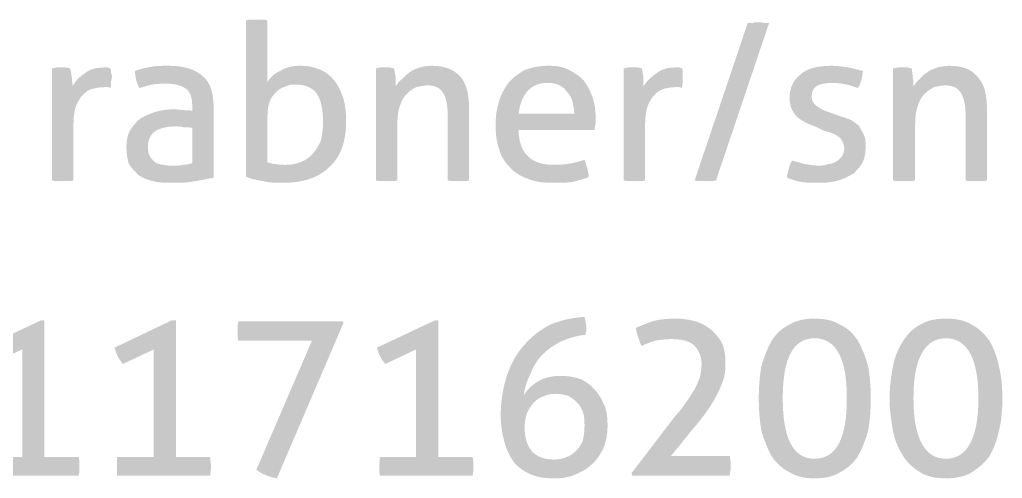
# Model space of a CAD drawing. Header units: millimetres. Extents: x 50 to 239, y 17 to 185.
# Drawn here: x 126.12 to 145.15, y 29.15 to 38.04 of the extents above; entities that cross this region are included whole.
import ezdxf

# ---------------------------------------------------------------- set-up
doc = ezdxf.new("R2010")
doc.units = ezdxf.units.MM
doc.header["$MEASUREMENT"] = 0
doc.layers.get('0').update_dxf_attribs({"linetype": 'CONTINUOUS'})

msp = doc.modelspace()

# ---------------------------------------------------------------- hatches: boundary and pattern name
at = {"true_color": 0x000007}
h = msp.add_hatch(color=0, dxfattribs=at)
edge = h.paths.add_edge_path()
edge.add_spline(control_points=[(130.51, 38.019), (130.543, 38.036), (130.576, 38.036), (130.609, 38.036), (130.609, 38.036), (130.642, 38.036), (130.675, 38.036), (130.708, 38.036), (130.708, 38.036), (130.741, 38.036), (130.775, 38.036), (130.824, 38.036), (130.824, 38.036), (130.857, 38.036), (130.89, 38.036), (130.924, 38.019)], knot_values=[0, 0, 0, 0, 0.0625, 0.0625, 0.0625, 0.0625, 0.125, 0.125, 0.125, 0.125, 0.1875, 0.1875, 0.1875, 0.1875, 1, 1, 1, 1], degree=3, periodic=0)
edge.add_line((130.924, 38.019), (130.924, 36.828))
edge.add_spline(control_points=[(130.924, 36.828), (130.973, 36.91), (131.056, 36.993), (131.172, 37.043), (131.172, 37.043), (131.271, 37.109), (131.403, 37.142), (131.552, 37.142), (131.552, 37.142), (131.685, 37.142), (131.801, 37.126), (131.916, 37.076), (131.916, 37.076), (132.016, 37.043), (132.115, 36.977), (132.198, 36.877), (132.198, 36.877), (132.28, 36.795), (132.33, 36.679), (132.38, 36.546), (132.38, 36.546), (132.429, 36.414), (132.446, 36.249), (132.446, 36.067), (132.446, 36.067), (132.446, 35.686), (132.347, 35.388), (132.131, 35.19), (132.131, 35.19), (131.916, 34.974), (131.618, 34.875), (131.221, 34.875), (131.221, 34.875), (131.106, 34.875), (130.973, 34.875), (130.841, 34.908), (130.841, 34.908), (130.708, 34.925), (130.593, 34.958), (130.51, 34.991)], knot_values=[0, 0, 0, 0, 0.025, 0.025, 0.025, 0.025, 0.05, 0.05, 0.05, 0.05, 0.075, 0.075, 0.075, 0.075, 0.1, 0.1, 0.1, 0.1, 0.125, 0.125, 0.125, 0.125, 0.15, 0.15, 0.15, 0.15, 0.175, 0.175, 0.175, 0.175, 0.2, 0.2, 0.2, 0.2, 0.225, 0.225, 0.225, 0.225, 1, 1, 1, 1], degree=3, periodic=0)
edge.add_line((130.51, 34.991), (130.51, 38.019))
edge = h.paths.add_edge_path()
edge.add_spline(control_points=[(130.924, 35.272), (130.973, 35.256), (131.039, 35.239), (131.089, 35.239), (131.089, 35.239), (131.155, 35.223), (131.205, 35.223), (131.271, 35.223), (131.271, 35.223), (131.37, 35.223), (131.47, 35.239), (131.552, 35.272), (131.552, 35.272), (131.652, 35.305), (131.718, 35.355), (131.784, 35.421), (131.784, 35.421), (131.85, 35.487), (131.9, 35.57), (131.949, 35.669), (131.949, 35.669), (131.983, 35.785), (131.999, 35.901), (131.999, 36.05), (131.999, 36.05), (131.999, 36.282), (131.966, 36.464), (131.883, 36.596), (131.883, 36.596), (131.801, 36.712), (131.668, 36.778), (131.47, 36.778), (131.47, 36.778), (131.403, 36.778), (131.337, 36.778), (131.288, 36.745), (131.288, 36.745), (131.221, 36.728), (131.155, 36.695), (131.106, 36.646), (131.106, 36.646), (131.056, 36.596), (131.006, 36.546), (130.973, 36.464), (130.973, 36.464), (130.94, 36.381), (130.924, 36.298), (130.924, 36.182)], knot_values=[0, 0, 0, 0, 0.020833, 0.020833, 0.020833, 0.020833, 0.041667, 0.041667, 0.041667, 0.041667, 0.0625, 0.0625, 0.0625, 0.0625, 0.083333, 0.083333, 0.083333, 0.083333, 0.104167, 0.104167, 0.104167, 0.104167, 0.125, 0.125, 0.125, 0.125, 0.145833, 0.145833, 0.145833, 0.145833, 0.166667, 0.166667, 0.166667, 0.166667, 0.1875, 0.1875, 0.1875, 0.1875, 0.208333, 0.208333, 0.208333, 0.208333, 0.229167, 0.229167, 0.229167, 0.229167, 1, 1, 1, 1], degree=3, periodic=0)
edge.add_line((130.924, 36.182), (130.924, 35.272))
h = msp.add_hatch(color=0, dxfattribs=at)
edge = h.paths.add_edge_path()
edge.add_spline(control_points=[(140.223, 37.97), (140.256, 37.97), (140.289, 37.97), (140.322, 37.97), (140.322, 37.97), (140.356, 37.986), (140.389, 37.986), (140.438, 37.986), (140.438, 37.986), (140.455, 37.986), (140.488, 37.986), (140.538, 37.97), (140.538, 37.97), (140.571, 37.97), (140.604, 37.97), (140.637, 37.97)], knot_values=[0, 0, 0, 0, 0.0625, 0.0625, 0.0625, 0.0625, 0.125, 0.125, 0.125, 0.125, 0.1875, 0.1875, 0.1875, 0.1875, 1, 1, 1, 1], degree=3, periodic=0)
edge.add_line((140.637, 37.97), (139.611, 34.925))
edge.add_spline(control_points=[(139.611, 34.925), (139.578, 34.908), (139.545, 34.908), (139.512, 34.908), (139.512, 34.908), (139.462, 34.908), (139.429, 34.908), (139.396, 34.908), (139.396, 34.908), (139.363, 34.908), (139.33, 34.908), (139.297, 34.908), (139.297, 34.908), (139.263, 34.908), (139.23, 34.908), (139.197, 34.925)], knot_values=[0, 0, 0, 0, 0.0625, 0.0625, 0.0625, 0.0625, 0.125, 0.125, 0.125, 0.125, 0.1875, 0.1875, 0.1875, 0.1875, 1, 1, 1, 1], degree=3, periodic=0)
edge.add_line((139.197, 34.925), (140.223, 37.97))
h = msp.add_hatch(color=0, dxfattribs=at)
edge = h.paths.add_edge_path()
edge.add_spline(control_points=[(126.754, 37.092), (126.787, 37.092), (126.82, 37.109), (126.836, 37.109), (126.836, 37.109), (126.869, 37.109), (126.902, 37.109), (126.936, 37.109), (126.936, 37.109), (126.969, 37.109), (126.985, 37.109), (127.018, 37.109), (127.018, 37.109), (127.051, 37.109), (127.084, 37.092), (127.101, 37.092), (127.101, 37.092), (127.118, 37.043), (127.118, 36.993), (127.134, 36.927), (127.134, 36.927), (127.134, 36.861), (127.151, 36.795), (127.151, 36.745), (127.151, 36.745), (127.2, 36.844), (127.283, 36.927), (127.382, 36.993), (127.382, 36.993), (127.482, 37.076), (127.597, 37.109), (127.763, 37.109), (127.763, 37.109), (127.779, 37.109), (127.796, 37.109), (127.829, 37.109), (127.829, 37.109), (127.846, 37.109), (127.862, 37.092), (127.879, 37.092), (127.879, 37.092), (127.895, 37.076), (127.895, 37.043), (127.895, 37.01), (127.895, 37.01), (127.895, 36.993), (127.912, 36.96), (127.912, 36.927), (127.912, 36.927), (127.912, 36.894), (127.895, 36.861), (127.895, 36.828), (127.895, 36.828), (127.895, 36.778), (127.895, 36.745), (127.879, 36.712), (127.879, 36.712), (127.862, 36.728), (127.829, 36.728), (127.813, 36.728), (127.813, 36.728), (127.796, 36.728), (127.763, 36.728), (127.763, 36.728), (127.763, 36.728), (127.68, 36.728), (127.614, 36.712), (127.531, 36.695), (127.531, 36.695), (127.465, 36.679), (127.399, 36.629), (127.349, 36.58), (127.349, 36.58), (127.3, 36.53), (127.25, 36.447), (127.217, 36.364), (127.217, 36.364), (127.184, 36.265), (127.167, 36.149), (127.167, 36)], knot_values=[0, 0, 0, 0, 0.0125, 0.0125, 0.0125, 0.0125, 0.025, 0.025, 0.025, 0.025, 0.0375, 0.0375, 0.0375, 0.0375, 0.05, 0.05, 0.05, 0.05, 0.0625, 0.0625, 0.0625, 0.0625, 0.075, 0.075, 0.075, 0.075, 0.0875, 0.0875, 0.0875, 0.0875, 0.1, 0.1, 0.1, 0.1, 0.1125, 0.1125, 0.1125, 0.1125, 0.125, 0.125, 0.125, 0.125, 0.1375, 0.1375, 0.1375, 0.1375, 0.15, 0.15, 0.15, 0.15, 0.1625, 0.1625, 0.1625, 0.1625, 0.175, 0.175, 0.175, 0.175, 0.1875, 0.1875, 0.1875, 0.1875, 0.2, 0.2, 0.2, 0.2, 0.2125, 0.2125, 0.2125, 0.2125, 0.225, 0.225, 0.225, 0.225, 0.2375, 0.2375, 0.2375, 0.2375, 1, 1, 1, 1], degree=3, periodic=0)
edge.add_line((127.167, 36), (127.167, 34.925))
edge.add_spline(control_points=[(127.167, 34.925), (127.134, 34.908), (127.101, 34.908), (127.068, 34.908), (127.068, 34.908), (127.035, 34.908), (127.002, 34.908), (126.969, 34.908), (126.969, 34.908), (126.936, 34.908), (126.902, 34.908), (126.853, 34.908), (126.853, 34.908), (126.82, 34.908), (126.787, 34.908), (126.754, 34.925)], knot_values=[0, 0, 0, 0, 0.0625, 0.0625, 0.0625, 0.0625, 0.125, 0.125, 0.125, 0.125, 0.1875, 0.1875, 0.1875, 0.1875, 1, 1, 1, 1], degree=3, periodic=0)
edge.add_line((126.754, 34.925), (126.754, 37.092))
h = msp.add_hatch(color=0, dxfattribs=at)
edge = h.paths.add_edge_path()
edge.add_spline(control_points=[(129.467, 35.934), (129.434, 35.951), (129.368, 35.951), (129.302, 35.951), (129.302, 35.951), (129.252, 35.967), (129.186, 35.967), (129.136, 35.967), (129.136, 35.967), (128.971, 35.967), (128.839, 35.934), (128.739, 35.868), (128.739, 35.868), (128.657, 35.802), (128.607, 35.703), (128.607, 35.57), (128.607, 35.57), (128.607, 35.487), (128.623, 35.421), (128.657, 35.372), (128.657, 35.372), (128.69, 35.322), (128.723, 35.289), (128.772, 35.256), (128.772, 35.256), (128.822, 35.239), (128.872, 35.223), (128.921, 35.223), (128.921, 35.223), (128.987, 35.206), (129.037, 35.206), (129.087, 35.206), (129.087, 35.206), (129.153, 35.206), (129.219, 35.206), (129.285, 35.223), (129.285, 35.223), (129.351, 35.223), (129.418, 35.239), (129.467, 35.256)], knot_values=[0, 0, 0, 0, 0.025, 0.025, 0.025, 0.025, 0.05, 0.05, 0.05, 0.05, 0.075, 0.075, 0.075, 0.075, 0.1, 0.1, 0.1, 0.1, 0.125, 0.125, 0.125, 0.125, 0.15, 0.15, 0.15, 0.15, 0.175, 0.175, 0.175, 0.175, 0.2, 0.2, 0.2, 0.2, 0.225, 0.225, 0.225, 0.225, 1, 1, 1, 1], degree=3, periodic=0)
edge = h.paths.add_edge_path()
edge.add_spline(control_points=[(129.467, 36.348), (129.467, 36.513), (129.434, 36.629), (129.351, 36.695), (129.351, 36.695), (129.252, 36.762), (129.136, 36.795), (128.971, 36.795), (128.971, 36.795), (128.872, 36.795), (128.789, 36.795), (128.69, 36.778), (128.69, 36.778), (128.607, 36.762), (128.524, 36.728), (128.441, 36.712), (128.441, 36.712), (128.392, 36.811), (128.359, 36.91), (128.359, 37.043), (128.359, 37.043), (128.458, 37.076), (128.574, 37.109), (128.69, 37.126), (128.69, 37.126), (128.805, 37.142), (128.905, 37.142), (129.021, 37.142), (129.021, 37.142), (129.302, 37.142), (129.517, 37.076), (129.666, 36.944), (129.666, 36.944), (129.815, 36.828), (129.881, 36.613), (129.881, 36.331)], knot_values=[0, 0, 0, 0, 0.027778, 0.027778, 0.027778, 0.027778, 0.055556, 0.055556, 0.055556, 0.055556, 0.083333, 0.083333, 0.083333, 0.083333, 0.111111, 0.111111, 0.111111, 0.111111, 0.138889, 0.138889, 0.138889, 0.138889, 0.166667, 0.166667, 0.166667, 0.166667, 0.194444, 0.194444, 0.194444, 0.194444, 0.222222, 0.222222, 0.222222, 0.222222, 1, 1, 1, 1], degree=3, periodic=0)
edge.add_line((129.881, 36.331), (129.881, 34.974))
edge.add_spline(control_points=[(129.881, 34.974), (129.782, 34.958), (129.666, 34.925), (129.517, 34.908), (129.517, 34.908), (129.385, 34.875), (129.236, 34.875), (129.087, 34.875), (129.087, 34.875), (128.954, 34.875), (128.822, 34.875), (128.706, 34.908), (128.706, 34.908), (128.607, 34.925), (128.508, 34.974), (128.425, 35.024), (128.425, 35.024), (128.359, 35.09), (128.292, 35.156), (128.243, 35.239), (128.243, 35.239), (128.21, 35.338), (128.193, 35.438), (128.193, 35.57), (128.193, 35.57), (128.193, 35.686), (128.21, 35.785), (128.259, 35.885), (128.259, 35.885), (128.309, 35.967), (128.375, 36.05), (128.458, 36.116), (128.458, 36.116), (128.541, 36.166), (128.64, 36.215), (128.756, 36.249), (128.756, 36.249), (128.872, 36.282), (128.987, 36.298), (129.103, 36.298), (129.103, 36.298), (129.186, 36.298), (129.269, 36.282), (129.318, 36.282), (129.318, 36.282), (129.385, 36.282), (129.434, 36.282), (129.467, 36.265)], knot_values=[0, 0, 0, 0, 0.020833, 0.020833, 0.020833, 0.020833, 0.041667, 0.041667, 0.041667, 0.041667, 0.0625, 0.0625, 0.0625, 0.0625, 0.083333, 0.083333, 0.083333, 0.083333, 0.104167, 0.104167, 0.104167, 0.104167, 0.125, 0.125, 0.125, 0.125, 0.145833, 0.145833, 0.145833, 0.145833, 0.166667, 0.166667, 0.166667, 0.166667, 0.1875, 0.1875, 0.1875, 0.1875, 0.208333, 0.208333, 0.208333, 0.208333, 0.229167, 0.229167, 0.229167, 0.229167, 1, 1, 1, 1], degree=3, periodic=0)
edge.add_line((129.467, 36.265), (129.467, 36.348))
h = msp.add_hatch(color=0, dxfattribs=at)
edge = h.paths.add_edge_path()
edge.add_spline(control_points=[(133.025, 37.092), (133.042, 37.092), (133.075, 37.109), (133.108, 37.109), (133.108, 37.109), (133.141, 37.109), (133.174, 37.109), (133.207, 37.109), (133.207, 37.109), (133.224, 37.109), (133.257, 37.109), (133.29, 37.109), (133.29, 37.109), (133.306, 37.109), (133.339, 37.092), (133.373, 37.092), (133.373, 37.092), (133.389, 37.043), (133.389, 36.993), (133.406, 36.927), (133.406, 36.927), (133.406, 36.844), (133.406, 36.795), (133.406, 36.745), (133.406, 36.745), (133.439, 36.795), (133.472, 36.844), (133.521, 36.877), (133.521, 36.877), (133.571, 36.927), (133.621, 36.977), (133.67, 37.01), (133.67, 37.01), (133.72, 37.059), (133.786, 37.076), (133.869, 37.109), (133.869, 37.109), (133.935, 37.126), (134.018, 37.142), (134.101, 37.142), (134.101, 37.142), (134.349, 37.142), (134.531, 37.076), (134.663, 36.927), (134.663, 36.927), (134.779, 36.795), (134.829, 36.58), (134.829, 36.298)], knot_values=[0, 0, 0, 0, 0.020833, 0.020833, 0.020833, 0.020833, 0.041667, 0.041667, 0.041667, 0.041667, 0.0625, 0.0625, 0.0625, 0.0625, 0.083333, 0.083333, 0.083333, 0.083333, 0.104167, 0.104167, 0.104167, 0.104167, 0.125, 0.125, 0.125, 0.125, 0.145833, 0.145833, 0.145833, 0.145833, 0.166667, 0.166667, 0.166667, 0.166667, 0.1875, 0.1875, 0.1875, 0.1875, 0.208333, 0.208333, 0.208333, 0.208333, 0.229167, 0.229167, 0.229167, 0.229167, 1, 1, 1, 1], degree=3, periodic=0)
edge.add_line((134.829, 36.298), (134.829, 34.925))
edge.add_spline(control_points=[(134.829, 34.925), (134.796, 34.908), (134.763, 34.908), (134.729, 34.908), (134.729, 34.908), (134.696, 34.908), (134.647, 34.908), (134.63, 34.908), (134.63, 34.908), (134.597, 34.908), (134.564, 34.908), (134.514, 34.908), (134.514, 34.908), (134.481, 34.908), (134.448, 34.908), (134.415, 34.925)], knot_values=[0, 0, 0, 0, 0.0625, 0.0625, 0.0625, 0.0625, 0.125, 0.125, 0.125, 0.125, 0.1875, 0.1875, 0.1875, 0.1875, 1, 1, 1, 1], degree=3, periodic=0)
edge.add_line((134.415, 34.925), (134.415, 36.182))
edge.add_spline(control_points=[(134.415, 36.182), (134.415, 36.381), (134.382, 36.53), (134.316, 36.629), (134.316, 36.629), (134.266, 36.712), (134.167, 36.762), (134.018, 36.762), (134.018, 36.762), (133.952, 36.762), (133.869, 36.745), (133.803, 36.728), (133.803, 36.728), (133.737, 36.695), (133.67, 36.646), (133.621, 36.596), (133.621, 36.596), (133.555, 36.53), (133.521, 36.464), (133.488, 36.364), (133.488, 36.364), (133.455, 36.265), (133.439, 36.149), (133.439, 36.017)], knot_values=[0, 0, 0, 0, 0.041667, 0.041667, 0.041667, 0.041667, 0.083333, 0.083333, 0.083333, 0.083333, 0.125, 0.125, 0.125, 0.125, 0.166667, 0.166667, 0.166667, 0.166667, 0.208333, 0.208333, 0.208333, 0.208333, 1, 1, 1, 1], degree=3, periodic=0)
edge.add_line((133.439, 36.017), (133.439, 34.925))
edge.add_spline(control_points=[(133.439, 34.925), (133.406, 34.908), (133.373, 34.908), (133.339, 34.908), (133.339, 34.908), (133.29, 34.908), (133.257, 34.908), (133.224, 34.908), (133.224, 34.908), (133.191, 34.908), (133.157, 34.908), (133.124, 34.908), (133.124, 34.908), (133.091, 34.908), (133.042, 34.908), (133.025, 34.925)], knot_values=[0, 0, 0, 0, 0.0625, 0.0625, 0.0625, 0.0625, 0.125, 0.125, 0.125, 0.125, 0.1875, 0.1875, 0.1875, 0.1875, 1, 1, 1, 1], degree=3, periodic=0)
edge.add_line((133.025, 34.925), (133.025, 37.092))
h = msp.add_hatch(color=0, dxfattribs=at)
edge = h.paths.add_edge_path()
edge.add_spline(control_points=[(135.788, 35.901), (135.788, 35.669), (135.855, 35.487), (135.97, 35.388), (135.97, 35.388), (136.086, 35.272), (136.252, 35.223), (136.483, 35.223), (136.483, 35.223), (136.682, 35.223), (136.881, 35.256), (137.063, 35.322), (137.063, 35.322), (137.079, 35.272), (137.096, 35.223), (137.112, 35.173), (137.112, 35.173), (137.129, 35.107), (137.145, 35.041), (137.145, 34.991), (137.145, 34.991), (137.046, 34.941), (136.947, 34.925), (136.831, 34.892), (136.831, 34.892), (136.715, 34.875), (136.599, 34.875), (136.467, 34.875), (136.467, 34.875), (136.268, 34.875), (136.103, 34.892), (135.954, 34.958), (135.954, 34.958), (135.805, 35.008), (135.689, 35.09), (135.606, 35.19), (135.606, 35.19), (135.507, 35.289), (135.441, 35.405), (135.408, 35.537), (135.408, 35.537), (135.358, 35.669), (135.342, 35.835), (135.342, 35.984), (135.342, 35.984), (135.342, 36.149), (135.358, 36.298), (135.408, 36.447), (135.408, 36.447), (135.441, 36.58), (135.507, 36.695), (135.59, 36.811), (135.59, 36.811), (135.673, 36.91), (135.788, 36.993), (135.904, 37.059), (135.904, 37.059), (136.037, 37.109), (136.186, 37.142), (136.368, 37.142), (136.368, 37.142), (136.517, 37.142), (136.649, 37.126), (136.765, 37.059), (136.765, 37.059), (136.864, 37.01), (136.963, 36.944), (137.046, 36.861), (137.046, 36.861), (137.112, 36.762), (137.178, 36.662), (137.212, 36.546), (137.212, 36.546), (137.261, 36.414), (137.278, 36.282), (137.278, 36.133), (137.278, 36.133), (137.278, 36.1), (137.278, 36.05), (137.278, 36.017), (137.278, 36.017), (137.261, 35.967), (137.261, 35.934), (137.261, 35.901)], knot_values=[0, 0, 0, 0, 0.011905, 0.011905, 0.011905, 0.011905, 0.02381, 0.02381, 0.02381, 0.02381, 0.035714, 0.035714, 0.035714, 0.035714, 0.047619, 0.047619, 0.047619, 0.047619, 0.059524, 0.059524, 0.059524, 0.059524, 0.071429, 0.071429, 0.071429, 0.071429, 0.083333, 0.083333, 0.083333, 0.083333, 0.095238, 0.095238, 0.095238, 0.095238, 0.107143, 0.107143, 0.107143, 0.107143, 0.119048, 0.119048, 0.119048, 0.119048, 0.130952, 0.130952, 0.130952, 0.130952, 0.142857, 0.142857, 0.142857, 0.142857, 0.154762, 0.154762, 0.154762, 0.154762, 0.166667, 0.166667, 0.166667, 0.166667, 0.178571, 0.178571, 0.178571, 0.178571, 0.190476, 0.190476, 0.190476, 0.190476, 0.202381, 0.202381, 0.202381, 0.202381, 0.214286, 0.214286, 0.214286, 0.214286, 0.22619, 0.22619, 0.22619, 0.22619, 0.238095, 0.238095, 0.238095, 0.238095, 1, 1, 1, 1], degree=3, periodic=0)
edge = h.paths.add_edge_path()
edge.add_spline(control_points=[(136.864, 36.215), (136.864, 36.298), (136.847, 36.364), (136.831, 36.447), (136.831, 36.447), (136.814, 36.513), (136.781, 36.58), (136.732, 36.629), (136.732, 36.629), (136.699, 36.679), (136.649, 36.728), (136.583, 36.762), (136.583, 36.762), (136.517, 36.795), (136.434, 36.811), (136.351, 36.811), (136.351, 36.811), (136.186, 36.811), (136.053, 36.762), (135.954, 36.646), (135.954, 36.646), (135.871, 36.546), (135.805, 36.398), (135.788, 36.215)], knot_values=[0, 0, 0, 0, 0.041667, 0.041667, 0.041667, 0.041667, 0.083333, 0.083333, 0.083333, 0.083333, 0.125, 0.125, 0.125, 0.125, 0.166667, 0.166667, 0.166667, 0.166667, 0.208333, 0.208333, 0.208333, 0.208333, 1, 1, 1, 1], degree=3, periodic=0)
edge.add_line((135.788, 36.215), (136.864, 36.215))
h = msp.add_hatch(color=0, dxfattribs=at)
edge = h.paths.add_edge_path()
edge.add_spline(control_points=[(137.824, 37.092), (137.857, 37.092), (137.873, 37.109), (137.907, 37.109), (137.907, 37.109), (137.94, 37.109), (137.973, 37.109), (137.989, 37.109), (137.989, 37.109), (138.022, 37.109), (138.055, 37.109), (138.089, 37.109), (138.089, 37.109), (138.122, 37.109), (138.155, 37.092), (138.171, 37.092), (138.171, 37.092), (138.188, 37.043), (138.188, 36.993), (138.204, 36.927), (138.204, 36.927), (138.204, 36.861), (138.204, 36.795), (138.204, 36.745), (138.204, 36.745), (138.271, 36.844), (138.353, 36.927), (138.453, 36.993), (138.453, 36.993), (138.552, 37.076), (138.668, 37.109), (138.817, 37.109), (138.817, 37.109), (138.85, 37.109), (138.866, 37.109), (138.899, 37.109), (138.899, 37.109), (138.916, 37.109), (138.932, 37.092), (138.949, 37.092), (138.949, 37.092), (138.966, 37.076), (138.966, 37.043), (138.966, 37.01), (138.966, 37.01), (138.966, 36.993), (138.966, 36.96), (138.966, 36.927), (138.966, 36.927), (138.966, 36.894), (138.966, 36.861), (138.966, 36.828), (138.966, 36.828), (138.966, 36.778), (138.949, 36.745), (138.949, 36.712), (138.949, 36.712), (138.932, 36.728), (138.899, 36.728), (138.883, 36.728), (138.883, 36.728), (138.85, 36.728), (138.833, 36.728), (138.817, 36.728), (138.817, 36.728), (138.75, 36.728), (138.668, 36.712), (138.602, 36.695), (138.602, 36.695), (138.535, 36.679), (138.469, 36.629), (138.42, 36.58), (138.42, 36.58), (138.37, 36.53), (138.32, 36.447), (138.287, 36.364), (138.287, 36.364), (138.254, 36.265), (138.237, 36.149), (138.237, 36)], knot_values=[0, 0, 0, 0, 0.0125, 0.0125, 0.0125, 0.0125, 0.025, 0.025, 0.025, 0.025, 0.0375, 0.0375, 0.0375, 0.0375, 0.05, 0.05, 0.05, 0.05, 0.0625, 0.0625, 0.0625, 0.0625, 0.075, 0.075, 0.075, 0.075, 0.0875, 0.0875, 0.0875, 0.0875, 0.1, 0.1, 0.1, 0.1, 0.1125, 0.1125, 0.1125, 0.1125, 0.125, 0.125, 0.125, 0.125, 0.1375, 0.1375, 0.1375, 0.1375, 0.15, 0.15, 0.15, 0.15, 0.1625, 0.1625, 0.1625, 0.1625, 0.175, 0.175, 0.175, 0.175, 0.1875, 0.1875, 0.1875, 0.1875, 0.2, 0.2, 0.2, 0.2, 0.2125, 0.2125, 0.2125, 0.2125, 0.225, 0.225, 0.225, 0.225, 0.2375, 0.2375, 0.2375, 0.2375, 1, 1, 1, 1], degree=3, periodic=0)
edge.add_line((138.237, 36), (138.237, 34.925))
edge.add_spline(control_points=[(138.237, 34.925), (138.204, 34.908), (138.171, 34.908), (138.138, 34.908), (138.138, 34.908), (138.089, 34.908), (138.055, 34.908), (138.022, 34.908), (138.022, 34.908), (138.006, 34.908), (137.973, 34.908), (137.923, 34.908), (137.923, 34.908), (137.89, 34.908), (137.857, 34.908), (137.824, 34.925)], knot_values=[0, 0, 0, 0, 0.0625, 0.0625, 0.0625, 0.0625, 0.125, 0.125, 0.125, 0.125, 0.1875, 0.1875, 0.1875, 0.1875, 1, 1, 1, 1], degree=3, periodic=0)
edge.add_line((137.824, 34.925), (137.824, 37.092))
h = msp.add_hatch(color=0, dxfattribs=at)
edge = h.paths.add_edge_path()
edge.add_spline(control_points=[(141.084, 35.305), (141.15, 35.289), (141.249, 35.256), (141.332, 35.239), (141.332, 35.239), (141.431, 35.223), (141.514, 35.206), (141.613, 35.206), (141.613, 35.206), (141.679, 35.206), (141.729, 35.223), (141.795, 35.239), (141.795, 35.239), (141.845, 35.239), (141.911, 35.272), (141.944, 35.289), (141.944, 35.289), (141.994, 35.322), (142.027, 35.355), (142.06, 35.405), (142.06, 35.405), (142.076, 35.438), (142.093, 35.487), (142.093, 35.537), (142.093, 35.537), (142.093, 35.587), (142.076, 35.636), (142.06, 35.669), (142.06, 35.669), (142.043, 35.719), (142.01, 35.752), (141.977, 35.769), (141.977, 35.769), (141.944, 35.802), (141.894, 35.818), (141.861, 35.835), (141.861, 35.835), (141.812, 35.851), (141.762, 35.868), (141.696, 35.885)], knot_values=[0, 0, 0, 0, 0.025, 0.025, 0.025, 0.025, 0.05, 0.05, 0.05, 0.05, 0.075, 0.075, 0.075, 0.075, 0.1, 0.1, 0.1, 0.1, 0.125, 0.125, 0.125, 0.125, 0.15, 0.15, 0.15, 0.15, 0.175, 0.175, 0.175, 0.175, 0.2, 0.2, 0.2, 0.2, 0.225, 0.225, 0.225, 0.225, 1, 1, 1, 1], degree=3, periodic=0)
edge.add_line((141.696, 35.885), (141.564, 35.951))
edge.add_spline(control_points=[(141.564, 35.951), (141.381, 36.017), (141.249, 36.083), (141.166, 36.166), (141.166, 36.166), (141.084, 36.265), (141.034, 36.364), (141.034, 36.513), (141.034, 36.513), (141.034, 36.712), (141.1, 36.861), (141.249, 36.977), (141.249, 36.977), (141.381, 37.092), (141.58, 37.142), (141.845, 37.142), (141.845, 37.142), (141.961, 37.142), (142.06, 37.126), (142.176, 37.109), (142.176, 37.109), (142.275, 37.092), (142.374, 37.059), (142.457, 37.043), (142.457, 37.043), (142.441, 36.977), (142.441, 36.927), (142.424, 36.861), (142.424, 36.861), (142.407, 36.811), (142.391, 36.762), (142.358, 36.712), (142.358, 36.712), (142.292, 36.728), (142.225, 36.762), (142.143, 36.778), (142.143, 36.778), (142.06, 36.795), (141.961, 36.811), (141.861, 36.811), (141.861, 36.811), (141.762, 36.811), (141.663, 36.795), (141.58, 36.762), (141.58, 36.762), (141.497, 36.712), (141.464, 36.646), (141.464, 36.563), (141.464, 36.563), (141.464, 36.513), (141.464, 36.464), (141.497, 36.431), (141.497, 36.431), (141.514, 36.398), (141.53, 36.381), (141.58, 36.348), (141.58, 36.348), (141.613, 36.331), (141.646, 36.298), (141.696, 36.282), (141.696, 36.282), (141.729, 36.265), (141.779, 36.249), (141.828, 36.232)], knot_values=[0, 0, 0, 0, 0.015625, 0.015625, 0.015625, 0.015625, 0.03125, 0.03125, 0.03125, 0.03125, 0.046875, 0.046875, 0.046875, 0.046875, 0.0625, 0.0625, 0.0625, 0.0625, 0.078125, 0.078125, 0.078125, 0.078125, 0.09375, 0.09375, 0.09375, 0.09375, 0.109375, 0.109375, 0.109375, 0.109375, 0.125, 0.125, 0.125, 0.125, 0.140625, 0.140625, 0.140625, 0.140625, 0.15625, 0.15625, 0.15625, 0.15625, 0.171875, 0.171875, 0.171875, 0.171875, 0.1875, 0.1875, 0.1875, 0.1875, 0.203125, 0.203125, 0.203125, 0.203125, 0.21875, 0.21875, 0.21875, 0.21875, 0.234375, 0.234375, 0.234375, 0.234375, 1, 1, 1, 1], degree=3, periodic=0)
edge.add_line((141.828, 36.232), (142.01, 36.166))
edge.add_spline(control_points=[(142.01, 36.166), (142.093, 36.149), (142.143, 36.116), (142.209, 36.1), (142.209, 36.1), (142.275, 36.067), (142.325, 36.017), (142.374, 35.984), (142.374, 35.984), (142.407, 35.934), (142.441, 35.868), (142.474, 35.802), (142.474, 35.802), (142.507, 35.736), (142.507, 35.653), (142.507, 35.57), (142.507, 35.57), (142.507, 35.471), (142.49, 35.372), (142.457, 35.289), (142.457, 35.289), (142.407, 35.19), (142.341, 35.123), (142.275, 35.057), (142.275, 35.057), (142.192, 35.008), (142.093, 34.958), (141.994, 34.925), (141.994, 34.925), (141.878, 34.892), (141.762, 34.875), (141.63, 34.875), (141.63, 34.875), (141.481, 34.875), (141.365, 34.875), (141.266, 34.892), (141.266, 34.892), (141.166, 34.908), (141.067, 34.941), (140.984, 34.974), (140.984, 34.974), (140.984, 35.024), (141.001, 35.09), (141.017, 35.14), (141.017, 35.14), (141.034, 35.206), (141.051, 35.256), (141.084, 35.305)], knot_values=[0, 0, 0, 0, 0.020833, 0.020833, 0.020833, 0.020833, 0.041667, 0.041667, 0.041667, 0.041667, 0.0625, 0.0625, 0.0625, 0.0625, 0.083333, 0.083333, 0.083333, 0.083333, 0.104167, 0.104167, 0.104167, 0.104167, 0.125, 0.125, 0.125, 0.125, 0.145833, 0.145833, 0.145833, 0.145833, 0.166667, 0.166667, 0.166667, 0.166667, 0.1875, 0.1875, 0.1875, 0.1875, 0.208333, 0.208333, 0.208333, 0.208333, 0.229167, 0.229167, 0.229167, 0.229167, 1, 1, 1, 1], degree=3, periodic=0)
h = msp.add_hatch(color=0, dxfattribs=at)
edge = h.paths.add_edge_path()
edge.add_spline(control_points=[(143.036, 37.092), (143.069, 37.092), (143.102, 37.109), (143.136, 37.109), (143.136, 37.109), (143.169, 37.109), (143.202, 37.109), (143.218, 37.109), (143.218, 37.109), (143.251, 37.109), (143.284, 37.109), (143.318, 37.109), (143.318, 37.109), (143.334, 37.109), (143.367, 37.092), (143.4, 37.092), (143.4, 37.092), (143.4, 37.043), (143.417, 36.993), (143.417, 36.927), (143.417, 36.927), (143.433, 36.844), (143.433, 36.795), (143.433, 36.745), (143.433, 36.745), (143.466, 36.795), (143.5, 36.844), (143.549, 36.877), (143.549, 36.877), (143.582, 36.927), (143.632, 36.977), (143.698, 37.01), (143.698, 37.01), (143.748, 37.059), (143.814, 37.076), (143.897, 37.109), (143.897, 37.109), (143.963, 37.126), (144.046, 37.142), (144.128, 37.142), (144.128, 37.142), (144.377, 37.142), (144.559, 37.076), (144.674, 36.927), (144.674, 36.927), (144.807, 36.795), (144.856, 36.58), (144.856, 36.298)], knot_values=[0, 0, 0, 0, 0.020833, 0.020833, 0.020833, 0.020833, 0.041667, 0.041667, 0.041667, 0.041667, 0.0625, 0.0625, 0.0625, 0.0625, 0.083333, 0.083333, 0.083333, 0.083333, 0.104167, 0.104167, 0.104167, 0.104167, 0.125, 0.125, 0.125, 0.125, 0.145833, 0.145833, 0.145833, 0.145833, 0.166667, 0.166667, 0.166667, 0.166667, 0.1875, 0.1875, 0.1875, 0.1875, 0.208333, 0.208333, 0.208333, 0.208333, 0.229167, 0.229167, 0.229167, 0.229167, 1, 1, 1, 1], degree=3, periodic=0)
edge.add_line((144.856, 36.298), (144.856, 34.925))
edge.add_spline(control_points=[(144.856, 34.925), (144.823, 34.908), (144.79, 34.908), (144.757, 34.908), (144.757, 34.908), (144.708, 34.908), (144.674, 34.908), (144.641, 34.908), (144.641, 34.908), (144.625, 34.908), (144.575, 34.908), (144.542, 34.908), (144.542, 34.908), (144.509, 34.908), (144.476, 34.908), (144.443, 34.925)], knot_values=[0, 0, 0, 0, 0.0625, 0.0625, 0.0625, 0.0625, 0.125, 0.125, 0.125, 0.125, 0.1875, 0.1875, 0.1875, 0.1875, 1, 1, 1, 1], degree=3, periodic=0)
edge.add_line((144.443, 34.925), (144.443, 36.182))
edge.add_spline(control_points=[(144.443, 36.182), (144.443, 36.381), (144.41, 36.53), (144.343, 36.629), (144.343, 36.629), (144.294, 36.712), (144.195, 36.762), (144.046, 36.762), (144.046, 36.762), (143.979, 36.762), (143.897, 36.745), (143.831, 36.728), (143.831, 36.728), (143.764, 36.695), (143.698, 36.646), (143.648, 36.596), (143.648, 36.596), (143.582, 36.53), (143.549, 36.464), (143.516, 36.364), (143.516, 36.364), (143.483, 36.265), (143.466, 36.149), (143.466, 36.017)], knot_values=[0, 0, 0, 0, 0.041667, 0.041667, 0.041667, 0.041667, 0.083333, 0.083333, 0.083333, 0.083333, 0.125, 0.125, 0.125, 0.125, 0.166667, 0.166667, 0.166667, 0.166667, 0.208333, 0.208333, 0.208333, 0.208333, 1, 1, 1, 1], degree=3, periodic=0)
edge.add_line((143.466, 36.017), (143.466, 34.925))
edge.add_spline(control_points=[(143.466, 34.925), (143.433, 34.908), (143.4, 34.908), (143.351, 34.908), (143.351, 34.908), (143.318, 34.908), (143.284, 34.908), (143.251, 34.908), (143.251, 34.908), (143.218, 34.908), (143.185, 34.908), (143.152, 34.908), (143.152, 34.908), (143.102, 34.908), (143.069, 34.908), (143.036, 34.925)], knot_values=[0, 0, 0, 0, 0.0625, 0.0625, 0.0625, 0.0625, 0.125, 0.125, 0.125, 0.125, 0.1875, 0.1875, 0.1875, 0.1875, 1, 1, 1, 1], degree=3, periodic=0)
edge.add_line((143.036, 34.925), (143.036, 37.092))
h = msp.add_hatch(color=0, dxfattribs=at)
edge = h.paths.add_edge_path()
edge.add_line((126.174, 29.563), (126.174, 31.648))
edge.add_line((126.174, 31.648), (125.579, 31.367))
edge.add_spline(control_points=[(125.579, 31.367), (125.512, 31.45), (125.446, 31.566), (125.413, 31.681)], knot_values=[0, 0, 0, 0, 1, 1, 1, 1], degree=3, periodic=0)
edge.add_line((125.413, 31.681), (126.538, 32.211))
edge.add_line((126.538, 32.211), (126.605, 32.211))
edge.add_line((126.605, 32.211), (126.605, 29.563))
edge.add_line((126.605, 29.563), (127.267, 29.563))
edge.add_spline(control_points=[(127.267, 29.563), (127.283, 29.497), (127.283, 29.431), (127.283, 29.381), (127.283, 29.381), (127.283, 29.315), (127.283, 29.266), (127.267, 29.199)], knot_values=[0, 0, 0, 0, 0.125, 0.125, 0.125, 0.125, 1, 1, 1, 1], degree=3, periodic=0)
edge.add_line((127.267, 29.199), (125.479, 29.199))
edge.add_spline(control_points=[(125.479, 29.199), (125.463, 29.232), (125.463, 29.266), (125.463, 29.299), (125.463, 29.299), (125.463, 29.315), (125.463, 29.348), (125.463, 29.381), (125.463, 29.381), (125.463, 29.431), (125.463, 29.497), (125.479, 29.563)], knot_values=[0, 0, 0, 0, 0.083333, 0.083333, 0.083333, 0.083333, 0.166667, 0.166667, 0.166667, 0.166667, 1, 1, 1, 1], degree=3, periodic=0)
edge.add_line((125.479, 29.563), (126.174, 29.563))
h = msp.add_hatch(color=0, dxfattribs=at)
edge = h.paths.add_edge_path()
edge.add_line((128.723, 29.563), (128.723, 31.648))
edge.add_line((128.723, 31.648), (128.127, 31.367))
edge.add_spline(control_points=[(128.127, 31.367), (128.044, 31.45), (127.995, 31.566), (127.962, 31.681)], knot_values=[0, 0, 0, 0, 1, 1, 1, 1], degree=3, periodic=0)
edge.add_line((127.962, 31.681), (129.07, 32.211))
edge.add_line((129.07, 32.211), (129.153, 32.211))
edge.add_line((129.153, 32.211), (129.153, 29.563))
edge.add_line((129.153, 29.563), (129.815, 29.563))
edge.add_spline(control_points=[(129.815, 29.563), (129.815, 29.497), (129.831, 29.431), (129.831, 29.381), (129.831, 29.381), (129.831, 29.315), (129.815, 29.266), (129.815, 29.199)], knot_values=[0, 0, 0, 0, 0.125, 0.125, 0.125, 0.125, 1, 1, 1, 1], degree=3, periodic=0)
edge.add_line((129.815, 29.199), (128.011, 29.199))
edge.add_spline(control_points=[(128.011, 29.199), (128.011, 29.232), (128.011, 29.266), (128.011, 29.299), (128.011, 29.299), (128.011, 29.315), (128.011, 29.348), (128.011, 29.381), (128.011, 29.381), (128.011, 29.431), (128.011, 29.497), (128.011, 29.563)], knot_values=[0, 0, 0, 0, 0.083333, 0.083333, 0.083333, 0.083333, 0.166667, 0.166667, 0.166667, 0.166667, 1, 1, 1, 1], degree=3, periodic=0)
edge.add_line((128.011, 29.563), (128.723, 29.563))
h = msp.add_hatch(color=0, dxfattribs=at)
edge = h.paths.add_edge_path()
edge.add_spline(control_points=[(131.106, 29.15), (131.023, 29.166), (130.957, 29.183), (130.89, 29.216), (130.89, 29.216), (130.824, 29.232), (130.758, 29.282), (130.708, 29.315)], knot_values=[0, 0, 0, 0, 0.125, 0.125, 0.125, 0.125, 1, 1, 1, 1], degree=3, periodic=0)
edge.add_line((130.708, 29.315), (131.784, 31.814))
edge.add_line((131.784, 31.814), (130.361, 31.814))
edge.add_spline(control_points=[(130.361, 31.814), (130.361, 31.847), (130.344, 31.863), (130.344, 31.897), (130.344, 31.897), (130.344, 31.93), (130.344, 31.963), (130.344, 31.996), (130.344, 31.996), (130.344, 32.029), (130.344, 32.062), (130.344, 32.095), (130.344, 32.095), (130.344, 32.128), (130.361, 32.161), (130.361, 32.194)], knot_values=[0, 0, 0, 0, 0.0625, 0.0625, 0.0625, 0.0625, 0.125, 0.125, 0.125, 0.125, 0.1875, 0.1875, 0.1875, 0.1875, 1, 1, 1, 1], degree=3, periodic=0)
edge.add_line((130.361, 32.194), (132.38, 32.194))
edge.add_line((132.38, 32.194), (132.396, 32.161))
edge.add_line((132.396, 32.161), (131.106, 29.15))
h = msp.add_hatch(color=0, dxfattribs=at)
edge = h.paths.add_edge_path()
edge.add_line((133.803, 29.563), (133.803, 31.648))
edge.add_line((133.803, 31.648), (133.207, 31.367))
edge.add_spline(control_points=[(133.207, 31.367), (133.124, 31.45), (133.075, 31.566), (133.042, 31.681)], knot_values=[0, 0, 0, 0, 1, 1, 1, 1], degree=3, periodic=0)
edge.add_line((133.042, 31.681), (134.167, 32.211))
edge.add_line((134.167, 32.211), (134.233, 32.211))
edge.add_line((134.233, 32.211), (134.233, 29.563))
edge.add_line((134.233, 29.563), (134.895, 29.563))
edge.add_spline(control_points=[(134.895, 29.563), (134.911, 29.497), (134.911, 29.431), (134.911, 29.381), (134.911, 29.381), (134.911, 29.315), (134.911, 29.266), (134.895, 29.199)], knot_values=[0, 0, 0, 0, 0.125, 0.125, 0.125, 0.125, 1, 1, 1, 1], degree=3, periodic=0)
edge.add_line((134.895, 29.199), (133.108, 29.199))
edge.add_spline(control_points=[(133.108, 29.199), (133.091, 29.232), (133.091, 29.266), (133.091, 29.299), (133.091, 29.299), (133.091, 29.315), (133.091, 29.348), (133.091, 29.381), (133.091, 29.381), (133.091, 29.431), (133.091, 29.497), (133.108, 29.563)], knot_values=[0, 0, 0, 0, 0.083333, 0.083333, 0.083333, 0.083333, 0.166667, 0.166667, 0.166667, 0.166667, 1, 1, 1, 1], degree=3, periodic=0)
edge.add_line((133.108, 29.563), (133.803, 29.563))
h = msp.add_hatch(color=0, dxfattribs=at)
edge = h.paths.add_edge_path()
edge.add_spline(control_points=[(135.441, 30.374), (135.441, 30.622), (135.474, 30.854), (135.54, 31.069), (135.54, 31.069), (135.606, 31.301), (135.706, 31.499), (135.838, 31.665), (135.838, 31.665), (135.97, 31.83), (136.136, 31.979), (136.335, 32.095), (136.335, 32.095), (136.533, 32.194), (136.781, 32.261), (137.063, 32.277), (137.063, 32.277), (137.079, 32.211), (137.096, 32.145), (137.096, 32.095), (137.096, 32.095), (137.096, 32.062), (137.096, 32.029), (137.096, 32.012), (137.096, 32.012), (137.096, 31.979), (137.079, 31.946), (137.079, 31.93), (137.079, 31.93), (136.897, 31.913), (136.748, 31.863), (136.599, 31.797), (136.599, 31.797), (136.467, 31.731), (136.351, 31.648), (136.252, 31.549), (136.252, 31.549), (136.153, 31.45), (136.07, 31.317), (136.02, 31.185), (136.02, 31.185), (135.954, 31.053), (135.904, 30.904), (135.888, 30.755), (135.888, 30.755), (135.937, 30.854), (136.037, 30.953), (136.153, 31.02), (136.153, 31.02), (136.268, 31.102), (136.434, 31.135), (136.616, 31.135), (136.616, 31.135), (136.715, 31.135), (136.831, 31.119), (136.947, 31.086), (136.947, 31.086), (137.046, 31.053), (137.145, 30.986), (137.228, 30.904), (137.228, 30.904), (137.311, 30.821), (137.377, 30.722), (137.427, 30.606), (137.427, 30.606), (137.493, 30.49), (137.509, 30.341), (137.509, 30.159), (137.509, 30.159), (137.509, 29.994), (137.476, 29.845), (137.427, 29.729), (137.427, 29.729), (137.36, 29.596), (137.294, 29.497), (137.195, 29.414), (137.195, 29.414), (137.096, 29.315), (136.98, 29.266), (136.864, 29.216), (136.864, 29.216), (136.748, 29.166), (136.616, 29.15), (136.483, 29.15), (136.483, 29.15), (136.318, 29.15), (136.186, 29.166), (136.053, 29.216), (136.053, 29.216), (135.921, 29.266), (135.822, 29.332), (135.722, 29.431), (135.722, 29.431), (135.64, 29.53), (135.573, 29.663), (135.524, 29.812), (135.524, 29.812), (135.474, 29.977), (135.441, 30.159), (135.441, 30.374)], knot_values=[0, 0, 0, 0, 0.01, 0.01, 0.01, 0.01, 0.02, 0.02, 0.02, 0.02, 0.03, 0.03, 0.03, 0.03, 0.04, 0.04, 0.04, 0.04, 0.05, 0.05, 0.05, 0.05, 0.06, 0.06, 0.06, 0.06, 0.07, 0.07, 0.07, 0.07, 0.08, 0.08, 0.08, 0.08, 0.09, 0.09, 0.09, 0.09, 0.1, 0.1, 0.1, 0.1, 0.11, 0.11, 0.11, 0.11, 0.12, 0.12, 0.12, 0.12, 0.13, 0.13, 0.13, 0.13, 0.14, 0.14, 0.14, 0.14, 0.15, 0.15, 0.15, 0.15, 0.16, 0.16, 0.16, 0.16, 0.17, 0.17, 0.17, 0.17, 0.18, 0.18, 0.18, 0.18, 0.19, 0.19, 0.19, 0.19, 0.2, 0.2, 0.2, 0.2, 0.21, 0.21, 0.21, 0.21, 0.22, 0.22, 0.22, 0.22, 0.23, 0.23, 0.23, 0.23, 0.24, 0.24, 0.24, 0.24, 1, 1, 1, 1], degree=3, periodic=0)
edge = h.paths.add_edge_path()
edge.add_spline(control_points=[(136.5, 30.788), (136.417, 30.788), (136.335, 30.771), (136.268, 30.738), (136.268, 30.738), (136.202, 30.722), (136.136, 30.672), (136.086, 30.622), (136.086, 30.622), (136.02, 30.556), (135.987, 30.49), (135.954, 30.424), (135.954, 30.424), (135.921, 30.341), (135.904, 30.242), (135.904, 30.143), (135.904, 30.143), (135.904, 29.927), (135.954, 29.779), (136.053, 29.663), (136.053, 29.663), (136.153, 29.563), (136.301, 29.514), (136.467, 29.514), (136.467, 29.514), (136.55, 29.514), (136.632, 29.53), (136.715, 29.563), (136.715, 29.563), (136.781, 29.58), (136.847, 29.63), (136.897, 29.679), (136.897, 29.679), (136.947, 29.729), (136.996, 29.795), (137.03, 29.878), (137.03, 29.878), (137.046, 29.961), (137.063, 30.043), (137.063, 30.159), (137.063, 30.159), (137.063, 30.258), (137.063, 30.358), (137.03, 30.44), (137.03, 30.44), (136.996, 30.523), (136.963, 30.589), (136.897, 30.639), (136.897, 30.639), (136.847, 30.689), (136.798, 30.722), (136.732, 30.755), (136.732, 30.755), (136.649, 30.771), (136.583, 30.788), (136.5, 30.788)], knot_values=[0, 0, 0, 0, 0.017857, 0.017857, 0.017857, 0.017857, 0.035714, 0.035714, 0.035714, 0.035714, 0.053571, 0.053571, 0.053571, 0.053571, 0.071429, 0.071429, 0.071429, 0.071429, 0.089286, 0.089286, 0.089286, 0.089286, 0.107143, 0.107143, 0.107143, 0.107143, 0.125, 0.125, 0.125, 0.125, 0.142857, 0.142857, 0.142857, 0.142857, 0.160714, 0.160714, 0.160714, 0.160714, 0.178571, 0.178571, 0.178571, 0.178571, 0.196429, 0.196429, 0.196429, 0.196429, 0.214286, 0.214286, 0.214286, 0.214286, 0.232143, 0.232143, 0.232143, 0.232143, 1, 1, 1, 1], degree=3, periodic=0)
h = msp.add_hatch(color=0, dxfattribs=at)
edge = h.paths.add_edge_path()
edge.add_line((137.973, 29.249), (138.833, 30.374))
edge.add_spline(control_points=[(138.833, 30.374), (138.899, 30.44), (138.966, 30.523), (139.015, 30.606), (139.015, 30.606), (139.081, 30.689), (139.131, 30.771), (139.181, 30.854), (139.181, 30.854), (139.23, 30.937), (139.263, 31.02), (139.297, 31.102), (139.297, 31.102), (139.313, 31.185), (139.33, 31.268), (139.33, 31.351), (139.33, 31.351), (139.33, 31.516), (139.28, 31.632), (139.181, 31.731), (139.181, 31.731), (139.081, 31.814), (138.949, 31.847), (138.75, 31.847), (138.75, 31.847), (138.618, 31.847), (138.519, 31.83), (138.42, 31.814), (138.42, 31.814), (138.32, 31.781), (138.237, 31.748), (138.171, 31.715), (138.171, 31.715), (138.138, 31.764), (138.122, 31.83), (138.105, 31.88), (138.105, 31.88), (138.072, 31.946), (138.072, 32.012), (138.055, 32.062), (138.055, 32.062), (138.155, 32.112), (138.254, 32.145), (138.386, 32.194), (138.386, 32.194), (138.502, 32.228), (138.651, 32.244), (138.817, 32.244), (138.817, 32.244), (138.949, 32.244), (139.081, 32.228), (139.197, 32.194), (139.197, 32.194), (139.33, 32.161), (139.429, 32.095), (139.512, 32.029), (139.512, 32.029), (139.594, 31.963), (139.677, 31.863), (139.727, 31.764), (139.727, 31.764), (139.776, 31.648), (139.793, 31.533), (139.793, 31.384), (139.793, 31.384), (139.793, 31.235), (139.776, 31.086), (139.71, 30.953), (139.71, 30.953), (139.661, 30.821), (139.578, 30.672), (139.495, 30.54), (139.495, 30.54), (139.396, 30.391), (139.28, 30.242), (139.148, 30.093), (139.148, 30.093), (139.032, 29.944), (138.883, 29.762), (138.734, 29.58)], knot_values=[0, 0, 0, 0, 0.0125, 0.0125, 0.0125, 0.0125, 0.025, 0.025, 0.025, 0.025, 0.0375, 0.0375, 0.0375, 0.0375, 0.05, 0.05, 0.05, 0.05, 0.0625, 0.0625, 0.0625, 0.0625, 0.075, 0.075, 0.075, 0.075, 0.0875, 0.0875, 0.0875, 0.0875, 0.1, 0.1, 0.1, 0.1, 0.1125, 0.1125, 0.1125, 0.1125, 0.125, 0.125, 0.125, 0.125, 0.1375, 0.1375, 0.1375, 0.1375, 0.15, 0.15, 0.15, 0.15, 0.1625, 0.1625, 0.1625, 0.1625, 0.175, 0.175, 0.175, 0.175, 0.1875, 0.1875, 0.1875, 0.1875, 0.2, 0.2, 0.2, 0.2, 0.2125, 0.2125, 0.2125, 0.2125, 0.225, 0.225, 0.225, 0.225, 0.2375, 0.2375, 0.2375, 0.2375, 1, 1, 1, 1], degree=3, periodic=0)
edge.add_line((138.734, 29.58), (139.876, 29.58))
edge.add_spline(control_points=[(139.876, 29.58), (139.892, 29.514), (139.892, 29.464), (139.892, 29.398), (139.892, 29.398), (139.892, 29.365), (139.892, 29.332), (139.892, 29.299), (139.892, 29.299), (139.876, 29.266), (139.876, 29.232), (139.876, 29.199)], knot_values=[0, 0, 0, 0, 0.083333, 0.083333, 0.083333, 0.083333, 0.166667, 0.166667, 0.166667, 0.166667, 1, 1, 1, 1], degree=3, periodic=0)
edge.add_line((139.876, 29.199), (137.989, 29.199))
edge.add_line((137.989, 29.199), (137.973, 29.249))
h = msp.add_hatch(color=0, dxfattribs=at)
edge = h.paths.add_edge_path()
edge.add_spline(control_points=[(142.606, 30.705), (142.606, 30.474), (142.589, 30.258), (142.556, 30.076), (142.556, 30.076), (142.507, 29.894), (142.441, 29.729), (142.358, 29.58), (142.358, 29.58), (142.275, 29.448), (142.159, 29.348), (142.01, 29.266), (142.01, 29.266), (141.878, 29.183), (141.712, 29.15), (141.514, 29.15), (141.514, 29.15), (141.332, 29.15), (141.166, 29.183), (141.034, 29.266), (141.034, 29.266), (140.885, 29.348), (140.769, 29.448), (140.687, 29.58), (140.687, 29.58), (140.604, 29.729), (140.538, 29.894), (140.488, 30.076), (140.488, 30.076), (140.455, 30.258), (140.438, 30.474), (140.438, 30.705), (140.438, 30.705), (140.438, 30.92), (140.455, 31.135), (140.488, 31.317), (140.488, 31.317), (140.538, 31.499), (140.604, 31.665), (140.687, 31.814), (140.687, 31.814), (140.769, 31.946), (140.885, 32.062), (141.034, 32.128), (141.034, 32.128), (141.166, 32.211), (141.332, 32.244), (141.514, 32.244), (141.514, 32.244), (141.712, 32.244), (141.878, 32.211), (142.01, 32.128), (142.01, 32.128), (142.159, 32.062), (142.275, 31.946), (142.358, 31.814), (142.358, 31.814), (142.441, 31.665), (142.507, 31.499), (142.556, 31.317), (142.556, 31.317), (142.589, 31.135), (142.606, 30.92), (142.606, 30.705)], knot_values=[0, 0, 0, 0, 0.015625, 0.015625, 0.015625, 0.015625, 0.03125, 0.03125, 0.03125, 0.03125, 0.046875, 0.046875, 0.046875, 0.046875, 0.0625, 0.0625, 0.0625, 0.0625, 0.078125, 0.078125, 0.078125, 0.078125, 0.09375, 0.09375, 0.09375, 0.09375, 0.109375, 0.109375, 0.109375, 0.109375, 0.125, 0.125, 0.125, 0.125, 0.140625, 0.140625, 0.140625, 0.140625, 0.15625, 0.15625, 0.15625, 0.15625, 0.171875, 0.171875, 0.171875, 0.171875, 0.1875, 0.1875, 0.1875, 0.1875, 0.203125, 0.203125, 0.203125, 0.203125, 0.21875, 0.21875, 0.21875, 0.21875, 0.234375, 0.234375, 0.234375, 0.234375, 1, 1, 1, 1], degree=3, periodic=0)
edge = h.paths.add_edge_path()
edge.add_spline(control_points=[(141.514, 31.863), (141.1, 31.863), (140.902, 31.466), (140.902, 30.705), (140.902, 30.705), (140.902, 29.927), (141.1, 29.53), (141.514, 29.53), (141.514, 29.53), (141.944, 29.53), (142.143, 29.927), (142.143, 30.705), (142.143, 30.705), (142.143, 31.466), (141.944, 31.863), (141.514, 31.863)], knot_values=[0, 0, 0, 0, 0.0625, 0.0625, 0.0625, 0.0625, 0.125, 0.125, 0.125, 0.125, 0.1875, 0.1875, 0.1875, 0.1875, 1, 1, 1, 1], degree=3, periodic=0)
h = msp.add_hatch(color=0, dxfattribs=at)
edge = h.paths.add_edge_path()
edge.add_spline(control_points=[(145.154, 30.705), (145.154, 30.474), (145.138, 30.258), (145.088, 30.076), (145.088, 30.076), (145.055, 29.894), (144.989, 29.729), (144.906, 29.58), (144.906, 29.58), (144.807, 29.448), (144.691, 29.348), (144.559, 29.266), (144.559, 29.266), (144.426, 29.183), (144.261, 29.15), (144.062, 29.15), (144.062, 29.15), (143.864, 29.15), (143.698, 29.183), (143.566, 29.266), (143.566, 29.266), (143.433, 29.348), (143.318, 29.448), (143.235, 29.58), (143.235, 29.58), (143.136, 29.729), (143.069, 29.894), (143.036, 30.076), (143.036, 30.076), (143.003, 30.258), (142.97, 30.474), (142.97, 30.705), (142.97, 30.705), (142.97, 30.92), (143.003, 31.135), (143.036, 31.317), (143.036, 31.317), (143.069, 31.499), (143.136, 31.665), (143.235, 31.814), (143.235, 31.814), (143.318, 31.946), (143.433, 32.062), (143.566, 32.128), (143.566, 32.128), (143.698, 32.211), (143.864, 32.244), (144.062, 32.244), (144.062, 32.244), (144.261, 32.244), (144.426, 32.211), (144.559, 32.128), (144.559, 32.128), (144.691, 32.062), (144.807, 31.946), (144.906, 31.814), (144.906, 31.814), (144.989, 31.665), (145.055, 31.499), (145.088, 31.317), (145.088, 31.317), (145.138, 31.135), (145.154, 30.92), (145.154, 30.705)], knot_values=[0, 0, 0, 0, 0.015625, 0.015625, 0.015625, 0.015625, 0.03125, 0.03125, 0.03125, 0.03125, 0.046875, 0.046875, 0.046875, 0.046875, 0.0625, 0.0625, 0.0625, 0.0625, 0.078125, 0.078125, 0.078125, 0.078125, 0.09375, 0.09375, 0.09375, 0.09375, 0.109375, 0.109375, 0.109375, 0.109375, 0.125, 0.125, 0.125, 0.125, 0.140625, 0.140625, 0.140625, 0.140625, 0.15625, 0.15625, 0.15625, 0.15625, 0.171875, 0.171875, 0.171875, 0.171875, 0.1875, 0.1875, 0.1875, 0.1875, 0.203125, 0.203125, 0.203125, 0.203125, 0.21875, 0.21875, 0.21875, 0.21875, 0.234375, 0.234375, 0.234375, 0.234375, 1, 1, 1, 1], degree=3, periodic=0)
edge = h.paths.add_edge_path()
edge.add_spline(control_points=[(144.062, 31.863), (143.648, 31.863), (143.433, 31.466), (143.433, 30.705), (143.433, 30.705), (143.433, 29.927), (143.648, 29.53), (144.062, 29.53), (144.062, 29.53), (144.476, 29.53), (144.691, 29.927), (144.691, 30.705), (144.691, 30.705), (144.691, 31.466), (144.476, 31.863), (144.062, 31.863)], knot_values=[0, 0, 0, 0, 0.0625, 0.0625, 0.0625, 0.0625, 0.125, 0.125, 0.125, 0.125, 0.1875, 0.1875, 0.1875, 0.1875, 1, 1, 1, 1], degree=3, periodic=0)

doc.saveas('drawing.dxf')
